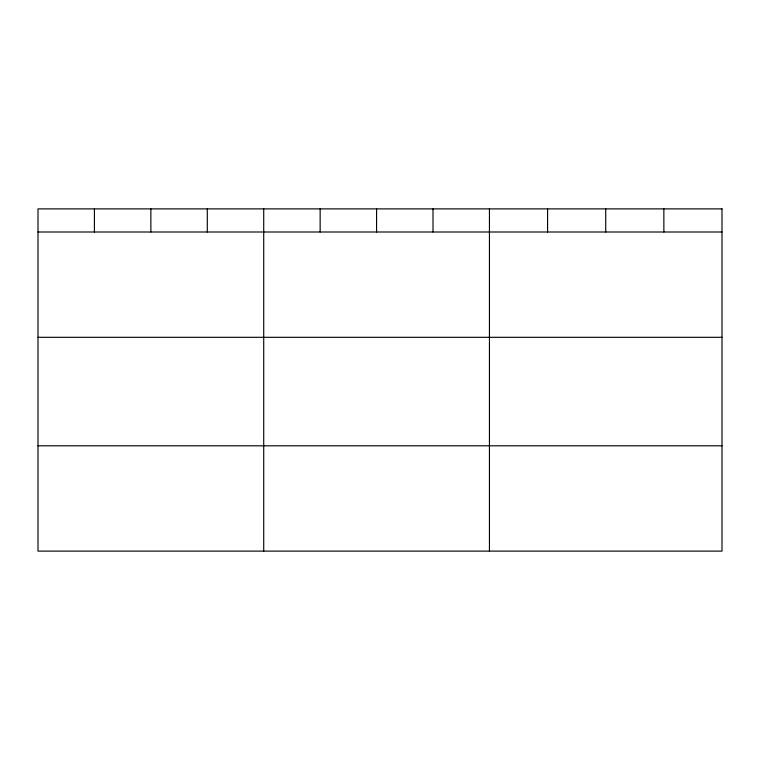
<?xml version="1.0" encoding="UTF-8"?>
<svg xmlns="http://www.w3.org/2000/svg" width="760" height="760" viewBox="0 0 760 760"><rect width="100%" height="100%" fill="white"/><g stroke="black" fill="none" stroke-linecap="round" stroke-linejoin="round"><path stroke-width="1.14" d="M38 231.999L722 231.999M38 337.307L722 337.307M38 445.806L722 445.806M663.86 208.886L663.86 231.999M605.72 208.886L605.72 231.999M547.58 208.886L547.58 231.999M489.44 208.886L489.44 551.114M433.01 208.886L433.01 231.999M376.58 208.886L376.58 231.999M320.15 208.886L320.15 231.999M263.72 208.886L263.72 551.114M207.29 208.886L207.29 231.999M150.86 208.886L150.86 231.999M94.43 208.886L94.43 231.999M722 208.886L38 208.886L38 551.114L722 551.114L722 208.886"/></g></svg>
